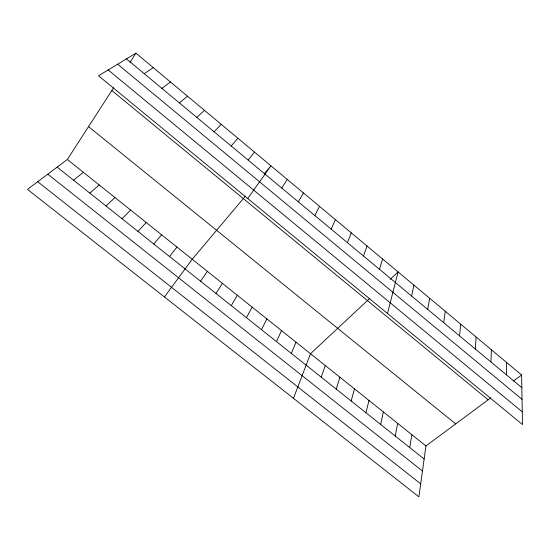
<?xml version="1.0" encoding="UTF-8"?>
<svg xmlns="http://www.w3.org/2000/svg" width="550" height="550" viewBox="0 0 550 550"><rect width="100%" height="100%" fill="white"/><g stroke="black" fill="none" stroke-linecap="round" stroke-linejoin="round"><path stroke-width="0.82" d="M506.44 374.866L506.557 362.443M490.93 361.969L491.404 349.793M475.303 348.975L476.135 337.054M459.559 335.885L460.756 324.218M443.699 322.699L445.259 311.286M490.882 397.788L425.947 445.961L418.908 496.842L27.5 189.399L67.341 159.493L113.671 87.663M409.736 447.576L411.847 434.699M427.714 309.409L429.653 298.265M395.237 436.047L397.657 423.362M411.613 296.017L413.923 285.141M380.641 424.435L383.371 411.95M365.942 412.741L368.988 400.462M387.489 313.507L398.083 271.92L390.101 279.373M351.141 400.971L354.509 388.898M379.514 269.328L382.594 258.995M336.236 389.118L339.934 377.252M321.234 377.183L325.256 365.523M363.522 256.032L366.987 245.974M293.48 398.324L310.482 353.726L369.902 298.238M347.414 242.639L351.271 232.856M291.356 353.416L296.044 342.189M331.183 229.144L335.438 219.643M276.485 341.591L281.511 330.577M261.518 329.684L266.874 318.89M314.834 215.552L319.488 206.333M246.441 317.694L252.147 307.12M298.354 201.85L303.421 192.926M231.268 305.621L237.318 295.274M215.985 293.466L222.386 283.346M281.751 188.045L287.231 179.417M129.999 62.349L135.933 53.157L521.606 374.997L522.5 424.572L98.526 75.776L135.933 53.157M200.599 281.229L207.35 271.343M247.741 198.536L270.923 165.804L264.289 173.683M164.422 296.952L192.218 259.249L245.431 196.075M248.167 160.119L254.492 152.096M169.503 256.493L176.983 247.081M153.787 244.001L161.638 234.822M231.179 145.991L237.937 138.277M137.968 231.413L146.197 222.482M214.06 131.759L221.258 124.362M122.031 218.742L130.639 210.059M105.985 205.975L114.978 197.546M196.804 117.411L204.449 110.337M89.822 193.119L99.206 184.951M179.417 102.953L187.516 96.202M73.549 180.173L83.332 172.267M161.892 88.385L170.452 81.964M513.576 380.951L521.606 374.997M144.231 73.7L153.257 67.616M37.703 181.734L420.702 483.876M47.781 174.171L422.476 471.027M57.152 167.138L424.139 459.03M67.341 159.493L425.947 445.961M88.55 126.61L455.682 423.899M111.822 90.53L488.152 399.816M108.171 69.946L522.273 411.868M117.652 64.213L522.046 399.328M126.431 58.898L521.833 387.668"/></g></svg>
